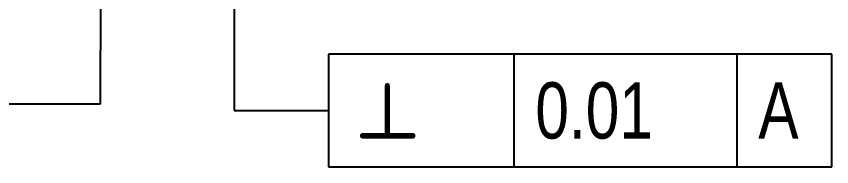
# Model space of a CAD drawing. Header units: millimetres. Extents: x 0 to 420, y 0 to 297.
# Drawn here: x 179.52 to 222.85, y 96.48 to 104.5 of the extents above; entities that cross this region are included whole.
import ezdxf

# ---------------------------------------------------------------- set-up
doc = ezdxf.new("R2010")
doc.units = ezdxf.units.MM
doc.header["$LTSCALE"] = 23.1
doc.layers.get('0').update_dxf_attribs({"linetype": 'CONTINUOUS'})
doc.layers.add('GEOM_TOL_DATUMS', color=7, linetype='CONTINUOUS')
doc.styles.get("Standard").update_dxf_attribs({"font": 'txt', "width": 0.8})
doc.styles.add('TEXTSTYLE_1', font='gdt', dxfattribs={"width": 0.8})
doc.dimstyles.get("Standard").update_dxf_attribs({"dimtxt": 3, "dimasz": 3, "dimexe": 2, "dimexo": 2, "dimtad": 1, "dimdsep": 46, "dimtxsty": 'STANDARD', "dimblk": '_FILLED', "dimblk1": '_FILLED', "dimblk2": '_FILLED', "dimcen": 0.09, "dimadec": 0, "dimazin": 0, "dimtol": 1, "dimtp": 0.01, "dimtm": 0.01, "dimtfac": 1, "dimtofl": 0, "dimtmove": 0, "dimatfit": 3, "dimldrblk": '_FILLED', "dimfxl": 1, "dimtolj": 1, "dimarcsym": 0})

# ---------------------------------------------------------------- blocks, each defined once
blk = doc.blocks.new('_FILLED')
at = {"color": 0, "linetype": 'BYBLOCK'}
blk.add_solid([(0, 0), (-1, 0.167), (-1, -0.167)], dxfattribs=at)

msp = doc.modelspace()

# ---------------------------------------------------------------- linework, layer by layer
at = {"layer": 'GEOM_TOL_DATUMS', "color": 2, "linetype": 'CONTINUOUS'}
for p, q in [((222.8529, 102.4799), (196.1029, 102.4799)), ((196.1029, 102.4799), (196.1029, 96.4799)), ((205.9779, 96.4799), (205.9779, 102.4799)), ((217.8279, 96.4799), (217.8279, 102.4799)), ((222.8529, 96.4799), (222.8529, 102.4799)), ((196.1029, 96.4799), (222.8529, 96.4799))]:
    msp.add_line(p, q, dxfattribs=at)

# ---------------------------------------------------------------- texts
at = {"layer": 'GEOM_TOL_DATUMS', "color": 2, "linetype": 'CONTINUOUS', "width": 0.8}
for s, p in [('0.01', (207.1029, 97.9799)), ('A', (218.9529, 97.9799))]:
    msp.add_text(s, height=3, dxfattribs=at).set_placement(p)
at = {"layer": 'GEOM_TOL_DATUMS', "color": 2, "linetype": 'CONTINUOUS', "style": 'TEXTSTYLE_1'}
msp.add_text('b', height=3, dxfattribs=at).set_placement((197.6029, 97.9799))

# ---------------------------------------------------------------- leaders
at = {"layer": 'GEOM_TOL_DATUMS', "color": 2, "linetype": 'CONTINUOUS'}
for points in [[(184.0684, 133.0179), (183.9675, 99.8206), (178.9675, 99.8206)], [(191.0684, 120.1572), (191.1029, 99.4799), (196.1029, 99.4799)]]:
    msp.add_leader(points, dimstyle='STANDARD', override={"dimtad": 0, "dimldrblk": 'NONE'}, dxfattribs=at)

doc.saveas('drawing.dxf')
